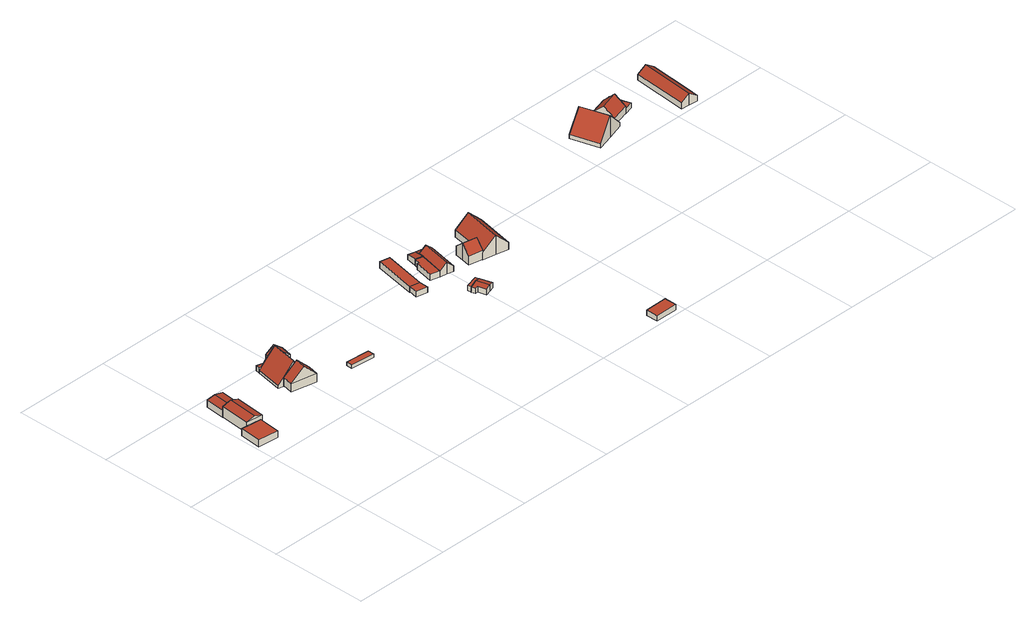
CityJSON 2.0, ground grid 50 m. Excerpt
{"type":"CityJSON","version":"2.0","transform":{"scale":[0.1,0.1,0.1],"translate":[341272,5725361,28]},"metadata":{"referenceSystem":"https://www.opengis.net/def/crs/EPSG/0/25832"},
"CityObjects":{
"building1":{"type":"Building","attributes":{"Geometrietyp2DReferenz":"3000","Gemeindeschluessel":"05170048","function":"51009_1610","roofType":"1000","measuredHeight":3.51},"geometry":[{"type":"Solid","lod":"2","boundaries":[[[[0,1,2,3]],[[4,5,1,0]],[[6,7,5,4]],[[8,9,7,6]],[[3,2,9,8]],[[6,4,0,3,8]],[[1,5,7,9,2]]]],"semantics":{"surfaces":[{"type":"WallSurface"},{"type":"RoofSurface"},{"type":"GroundSurface"}],"values":[[0,0,0,0,0,1,2]]}}]},
"building2":{"type":"Building","attributes":{"Geometrietyp2DReferenz":"3000","Gemeindeschluessel":"05170048","function":"31001_2720","roofType":"3100","measuredHeight":6.95},"address":[{"country":"Germany","locality":"Wesel","thoroughfareNumber":"130","thoroughfareName":"Krudenburger Weg"}],"geometry":[{"type":"Solid","lod":"2","boundaries":[[[[10,11,12,13]],[[14,15,11,10]],[[16,17,15,14]],[[13,12,17,16]],[[10,18,14]],[[16,19,13]],[[13,19,18,10]],[[14,18,19,16]],[[11,15,17,12]]]],"semantics":{"surfaces":[{"type":"WallSurface"},{"type":"RoofSurface"},{"type":"GroundSurface"}],"values":[[0,0,0,0,0,0,1,1,2]]}}]},
"building3":{"type":"Building","attributes":{"Geometrietyp2DReferenz":"3000","Gemeindeschluessel":"05170048","function":"31001_2720","roofType":"3100","measuredHeight":4.45},"address":[{"country":"Germany","locality":"Wesel","thoroughfareNumber":"130","thoroughfareName":"Krudenburger Weg"}],"geometry":[{"type":"Solid","lod":"2","boundaries":[[[[20,21,22,23]],[[24,25,21,20]],[[26,27,25,24]],[[23,22,27,26]],[[20,28,24]],[[26,29,23]],[[23,29,28,20]],[[24,28,29,26]],[[21,25,27,22]]]],"semantics":{"surfaces":[{"type":"WallSurface"},{"type":"RoofSurface"},{"type":"GroundSurface"}],"values":[[0,0,0,0,0,0,1,1,2]]}}]},
"building4":{"type":"Building","attributes":{"Geometrietyp2DReferenz":"3000","Gemeindeschluessel":"05170048","function":"31001_1210","roofType":"3100","measuredHeight":10.75},"address":[{"country":"Germany","locality":"Wesel","thoroughfareNumber":"130","thoroughfareName":"Krudenburger Weg"}],"geometry":[{"type":"Solid","lod":"2","boundaries":[[[[30,31,32,33]],[[34,35,31,30]],[[36,37,35,34]],[[33,32,37,36]],[[30,38,34]],[[36,39,33]],[[33,39,38,30]],[[34,38,39,36]],[[31,35,37,32]]]],"semantics":{"surfaces":[{"type":"WallSurface"},{"type":"RoofSurface"},{"type":"GroundSurface"}],"values":[[0,0,0,0,0,0,1,1,2]]}}]},
"building5":{"type":"Building","attributes":{"Geometrietyp2DReferenz":"3000","Gemeindeschluessel":"05170048","function":"31001_2720","roofType":"1000","measuredHeight":2.44},"address":[{"country":"Germany","locality":"Wesel","thoroughfareNumber":"130","thoroughfareName":"Krudenburger Weg"}],"geometry":[{"type":"Solid","lod":"2","boundaries":[[[[40,41,42,43]],[[44,45,41,40]],[[46,47,45,44]],[[43,42,47,46]],[[44,40,43,46]],[[41,45,47,42]]]],"semantics":{"surfaces":[{"type":"WallSurface"},{"type":"RoofSurface"},{"type":"GroundSurface"}],"values":[[0,0,0,0,1,2]]}}]},
"building6":{"type":"Building","attributes":{"name":"Goldschmidtshof","Geometrietyp2DReferenz":"3000","Gemeindeschluessel":"05170048","function":"31001_1210","roofType":"3100","measuredHeight":10.92},"address":[{"country":"Germany","locality":"Wesel","thoroughfareNumber":"130","thoroughfareName":"Krudenburger Weg"}],"geometry":[{"type":"Solid","lod":"2","boundaries":[[[[36,48,49,50]],[[51,52,48,36]],[[53,47,52,51]],[[54,45,47,53]],[[55,56,45,54]],[[57,58,56,55]],[[59,60,58,57]],[[61,62,60,59]],[[50,49,62,61]],[[55,54,53,51,36,50,57]],[[61,59,57,50]],[[48,52,47,45,56,58,60,62,49]]]],"semantics":{"surfaces":[{"type":"WallSurface"},{"type":"RoofSurface"},{"type":"GroundSurface"}],"values":[[0,0,0,0,0,0,0,0,0,1,1,2]]}}]},
"building7":{"type":"Building","attributes":{"Geometrietyp2DReferenz":"3000","Gemeindeschluessel":"05170048","function":"31001_2720","roofType":"3100","measuredHeight":6.32},"address":[{"country":"Germany","locality":"Wesel","thoroughfareNumber":"130","thoroughfareName":"Krudenburger Weg"}],"geometry":[{"type":"Solid","lod":"2","boundaries":[[[[63,60,64,65]],[[66,56,60,63]],[[67,68,56,66]],[[65,64,68,67]],[[63,69,66]],[[67,70,65]],[[65,70,69,63]],[[66,69,70,67]],[[60,56,68,64]]]],"semantics":{"surfaces":[{"type":"WallSurface"},{"type":"RoofSurface"},{"type":"GroundSurface"}],"values":[[0,0,0,0,0,0,1,1,2]]}}]},
"building8":{"type":"Building","attributes":{"Geometrietyp2DReferenz":"3000","Gemeindeschluessel":"05170048","function":"31001_2720","roofType":"1000","measuredHeight":1.95},"address":[{"country":"Germany","locality":"Wesel","thoroughfareNumber":"130","thoroughfareName":"Krudenburger Weg"}],"geometry":[{"type":"Solid","lod":"2","boundaries":[[[[71,72,73,74]],[[75,76,72,71]],[[77,78,76,75]],[[74,73,78,77]],[[75,71,74,77]],[[72,76,78,73]]]],"semantics":{"surfaces":[{"type":"WallSurface"},{"type":"RoofSurface"},{"type":"GroundSurface"}],"values":[[0,0,0,0,1,2]]}}]},
"building9":{"type":"Building","attributes":{"Geometrietyp2DReferenz":"3000","Gemeindeschluessel":"05170048","function":"31001_2720","roofType":"1000","measuredHeight":2.79},"address":[{"country":"Germany","locality":"Wesel","thoroughfareNumber":"134","thoroughfareName":"Krudenburger Weg"}],"geometry":[{"type":"Solid","lod":"2","boundaries":[[[[79,80,81,82]],[[83,84,80,79]],[[85,86,84,83]],[[82,81,86,85]],[[83,79,82,85]],[[80,84,86,81]]]],"semantics":{"surfaces":[{"type":"WallSurface"},{"type":"RoofSurface"},{"type":"GroundSurface"}],"values":[[0,0,0,0,1,2]]}}]},
"building10":{"type":"Building","attributes":{"Geometrietyp2DReferenz":"3000","Gemeindeschluessel":"05170048","function":"31001_2720","roofType":"1000","measuredHeight":3.26},"address":[{"country":"Germany","locality":"Wesel","thoroughfareNumber":"134","thoroughfareName":"Krudenburger Weg"}],"geometry":[{"type":"Solid","lod":"2","boundaries":[[[[87,88,89,90]],[[82,91,88,87]],[[85,92,91,82]],[[90,89,92,85]],[[82,87,90,85]],[[88,91,92,89]]]],"semantics":{"surfaces":[{"type":"WallSurface"},{"type":"RoofSurface"},{"type":"GroundSurface"}],"values":[[0,0,0,0,1,2]]}}]},
"building11":{"type":"Building","attributes":{"Geometrietyp2DReferenz":"3000","Gemeindeschluessel":"05170048","function":"31001_2720","roofType":"3100","measuredHeight":3.48},"address":[{"country":"Germany","locality":"Wesel","thoroughfareNumber":"134","thoroughfareName":"Krudenburger Weg"}],"geometry":[{"type":"Solid","lod":"2","boundaries":[[[[93,94,95,96]],[[97,98,94,93]],[[99,100,98,97]],[[101,102,100,99]],[[103,104,102,101]],[[105,106,104,103]],[[107,108,106,105]],[[109,110,108,107]],[[111,112,110,109]],[[96,95,112,111]],[[103,101,99,97,93,96,105]],[[111,109,107,105,96]],[[94,98,100,102,104,106,108,110,112,95]]]],"semantics":{"surfaces":[{"type":"WallSurface"},{"type":"RoofSurface"},{"type":"GroundSurface"}],"values":[[0,0,0,0,0,0,0,0,0,0,1,1,2]]}}]},
"building12":{"type":"Building","attributes":{"Geometrietyp2DReferenz":"3000","Gemeindeschluessel":"05170048","function":"31001_2720","roofType":"1000","measuredHeight":2.81},"address":[{"country":"Germany","locality":"Wesel","thoroughfareNumber":"134","thoroughfareName":"Krudenburger Weg"}],"geometry":[{"type":"Solid","lod":"2","boundaries":[[[[113,114,115,116]],[[117,118,114,113]],[[119,120,118,117]],[[116,115,120,119]],[[117,113,116,119]],[[114,118,120,115]]]],"semantics":{"surfaces":[{"type":"WallSurface"},{"type":"RoofSurface"},{"type":"GroundSurface"}],"values":[[0,0,0,0,1,2]]}}]},
"building13":{"type":"Building","attributes":{"Geometrietyp2DReferenz":"3000","Gemeindeschluessel":"05170048","function":"31001_2720","roofType":"1000","measuredHeight":3.12},"address":[{"country":"Germany","locality":"Wesel","thoroughfareNumber":"134","thoroughfareName":"Krudenburger Weg"}],"geometry":[{"type":"Solid","lod":"2","boundaries":[[[[121,122,123,124]],[[125,126,122,121]],[[127,128,126,125]],[[129,130,128,127]],[[131,132,130,129]],[[124,123,132,131]],[[129,127,125,121,124,131]],[[122,126,128,130,132,123]]]],"semantics":{"surfaces":[{"type":"WallSurface"},{"type":"RoofSurface"},{"type":"GroundSurface"}],"values":[[0,0,0,0,0,0,1,2]]}}]},
"building14":{"type":"Building","attributes":{"Geometrietyp2DReferenz":"3000","Gemeindeschluessel":"05170048","function":"31001_2720","roofType":"2100","measuredHeight":3.39},"address":[{"country":"Germany","locality":"Wesel","thoroughfareNumber":"134","thoroughfareName":"Krudenburger Weg"}],"geometry":[{"type":"Solid","lod":"2","boundaries":[[[[133,134,135,136]],[[137,138,134,133]],[[139,140,138,137]],[[141,142,140,139]],[[136,135,142,141]],[[139,137,133,136,141]],[[134,138,140,142,135]]]],"semantics":{"surfaces":[{"type":"WallSurface"},{"type":"RoofSurface"},{"type":"GroundSurface"}],"values":[[0,0,0,0,0,1,2]]}}]},
"building15":{"type":"Building","attributes":{"Geometrietyp2DReferenz":"3000","Gemeindeschluessel":"05170048","function":"31001_2720","roofType":"3100","measuredHeight":5.87},"address":[{"country":"Germany","locality":"Wesel","thoroughfareNumber":"134","thoroughfareName":"Krudenburger Weg"}],"geometry":[{"type":"Solid","lod":"2","boundaries":[[[[143,144,145,146]],[[147,122,144,143]],[[148,123,122,147]],[[149,150,123,148]],[[151,152,150,149]],[[153,154,152,151]],[[155,156,154,153]],[[146,145,156,155]],[[149,148,147,143,146,151]],[[155,153,151,146]],[[144,122,123,150,152,154,156,145]]]],"semantics":{"surfaces":[{"type":"WallSurface"},{"type":"RoofSurface"},{"type":"GroundSurface"}],"values":[[0,0,0,0,0,0,0,0,1,1,2]]}}]},
"building16":{"type":"Building","attributes":{"Geometrietyp2DReferenz":"3000","Gemeindeschluessel":"05170048","function":"31001_2720","roofType":"2100","measuredHeight":2.81},"address":[{"country":"Germany","locality":"Wesel","thoroughfareNumber":"134","thoroughfareName":"Krudenburger Weg"}],"geometry":[{"type":"Solid","lod":"2","boundaries":[[[[137,157,150,139]],[[158,159,157,137]],[[160,154,159,158]],[[139,150,154,160]],[[158,137,139,160]],[[157,159,154,150]]]],"semantics":{"surfaces":[{"type":"WallSurface"},{"type":"RoofSurface"},{"type":"GroundSurface"}],"values":[[0,0,0,0,1,2]]}}]},
"building17":{"type":"Building","attributes":{"Geometrietyp2DReferenz":"3000","Gemeindeschluessel":"05170048","function":"31001_2723","roofType":"1000","measuredHeight":2.78},"address":[{"country":"Germany","locality":"Wesel","thoroughfareNumber":"134","thoroughfareName":"Krudenburger Weg"}],"geometry":[{"type":"Solid","lod":"2","boundaries":[[[[161,162,163,164]],[[165,166,162,161]],[[167,168,166,165]],[[164,163,168,167]],[[165,161,164,167]],[[162,166,168,163]]]],"semantics":{"surfaces":[{"type":"WallSurface"},{"type":"RoofSurface"},{"type":"GroundSurface"}],"values":[[0,0,0,0,1,2]]}}]},
"building18":{"type":"Building","attributes":{"name":"Klamershof","Gemeindeschluessel":"05170048","Geometrietyp2DReferenz":"3000","function":"31001_1210"},"address":[{"country":"Germany","locality":"Wesel","thoroughfareNumber":"134","thoroughfareName":"Krudenburger Weg"}],"children":["building18-1","building18-2"]},
"building18-1":{"type":"BuildingPart","attributes":{"roofType":"3100","measuredHeight":10.09},"parents":["building18"],"geometry":[{"type":"MultiSurface","lod":"2","boundaries":[[[169,170,171,172]],[[173,174,170,169]],[[175,176,177,178]],[[179,180,176,175]],[[181,182,180,179]],[[183,184,182,181]],[[185,186,184,183]],[[172,171,186,185]],[[185,183,181,172]],[[179,175,178,173,169,172,181]],[[170,174,177,176,180,182,184,186,171]],[[187,178,177,188]],[[173,187,188,174]]],"semantics":{"surfaces":[{"type":"WallSurface"},{"type":"RoofSurface"},{"type":"GroundSurface"},{"type":"ClosureSurface"}],"values":[0,0,0,0,0,0,0,0,1,1,2,3,3]}}]},
"building18-2":{"type":"BuildingPart","attributes":{"roofType":"3100","measuredHeight":8.85},"parents":["building18"],"geometry":[{"type":"MultiSurface","lod":"2","boundaries":[[[189,190,191,192]],[[193,194,190,189]],[[195,177,194,193]],[[192,191,174,196]],[[192,196,197,189]],[[195,193,189,197]],[[190,194,177,188,174,191]],[[197,187,178,195]],[[178,187,188,177]],[[197,196,173,187]],[[188,187,173,174]]],"semantics":{"surfaces":[{"type":"WallSurface"},{"type":"RoofSurface"},{"type":"GroundSurface"},{"type":"ClosureSurface"}],"values":[0,0,0,0,1,1,2,0,3,0,3]}}]},
"building19":{"type":"Building","attributes":{"Geometrietyp2DReferenz":"3000","Gemeindeschluessel":"05170048","function":"31001_2720","roofType":"3100","measuredHeight":11.21},"address":[{"country":"Germany","locality":"Wesel","thoroughfareNumber":"138","thoroughfareName":"Krudenburger Weg"}],"geometry":[{"type":"Solid","lod":"2","boundaries":[[[[198,199,200,201]],[[202,203,199,198]],[[204,205,203,202]],[[206,207,205,204]],[[208,209,207,206]],[[210,211,209,208]],[[212,213,211,210]],[[201,200,213,212]],[[212,210,208,206,204,201]],[[202,198,201,204]],[[199,203,205,207,209,211,213,200]]]],"semantics":{"surfaces":[{"type":"WallSurface"},{"type":"RoofSurface"},{"type":"GroundSurface"}],"values":[[0,0,0,0,0,0,0,0,1,1,2]]}}]},
"building20":{"type":"Building","attributes":{"Geometrietyp2DReferenz":"3000","Gemeindeschluessel":"05170048","function":"31001_2720","roofType":"3100","measuredHeight":8.29},"address":[{"country":"Germany","locality":"Wesel","thoroughfareNumber":"138","thoroughfareName":"Krudenburger Weg"}],"geometry":[{"type":"Solid","lod":"2","boundaries":[[[[214,215,216,217]],[[218,219,215,214]],[[220,221,219,218]],[[217,216,221,220]],[[214,222,218]],[[220,223,217]],[[217,223,222,214]],[[218,222,223,220]],[[215,219,221,216]]]],"semantics":{"surfaces":[{"type":"WallSurface"},{"type":"RoofSurface"},{"type":"GroundSurface"}],"values":[[0,0,0,0,0,0,1,1,2]]}}]},
"building21":{"type":"Building","attributes":{"Gemeindeschluessel":"05170048","Geometrietyp2DReferenz":"3000","function":"31001_2720","roofType":"5000","measuredHeight":3.8},"address":[{"country":"Germany","locality":"Wesel","thoroughfareNumber":"138","thoroughfareName":"Krudenburger Weg"}],"geometry":[{"type":"Solid","lod":"2","boundaries":[[[[224,225,226,227]],[[228,229,225,224]],[[230,231,229,228]],[[227,226,231,230]],[[224,232,228]],[[230,233,227]],[[227,233,232,224]],[[228,232,233,230]],[[225,229,231,226]]]],"semantics":{"surfaces":[{"type":"WallSurface"},{"type":"RoofSurface"},{"type":"GroundSurface"}],"values":[[0,0,0,0,1,0,1,1,2]]}}]},
"building22":{"type":"Building","attributes":{"Geometrietyp2DReferenz":"3000","Gemeindeschluessel":"05170048","function":"31001_2720","roofType":"3100","measuredHeight":6.1},"address":[{"country":"Germany","locality":"Wesel","thoroughfareNumber":"138","thoroughfareName":"Krudenburger Weg"}],"geometry":[{"type":"Solid","lod":"2","boundaries":[[[[234,235,236,237]],[[238,239,235,234]],[[240,241,239,238]],[[242,243,241,240]],[[244,245,243,242]],[[246,247,245,244]],[[237,236,247,246]],[[237,246,244,242,234]],[[240,238,234,242]],[[235,239,241,243,245,247,236]]]],"semantics":{"surfaces":[{"type":"WallSurface"},{"type":"RoofSurface"},{"type":"GroundSurface"}],"values":[[0,0,0,0,0,0,0,1,1,2]]}}]}
},
"vertices":[
[111,576,54],[111,576,19],[122,686,19],[122,686,54],[6,586,54],[6,586,19],[17,697,54],[17,697,19],[45,694,54],[45,694,19],
[130,686,73],[130,686,18],[144,841,18],[144,841,73],[45,694,73],[45,694,18],[59,849,73],[59,849,18],[87,690,87],[102,845,87],
[144,841,53],[144,841,16],[154,942,16],[154,942,53],[59,849,53],[59,849,16],[69,950,53],[69,950,16],[102,845,61],[111,946,61],
[523,743,60],[523,743,17],[535,800,17],[535,800,60],[394,768,60],[394,768,17],[406,825,60],[406,825,17],[459,755,124],[471,812,124],
[440,983,38],[440,983,13],[409,989,13],[409,989,38],[437,963,38],[437,963,13],[405,969,38],[405,969,13],
[406,825,13],[457,815,13],[457,815,123],[378,830,26],[378,830,13],[405,969,26],[437,963,65],[480,954,117],[480,954,13],[484,954,123],[484,954,13],[563,938,26],[563,938,13],[535,800,26],[535,800,13],
[563,938,43],[575,997,13],[575,997,43],[480,954,43],[491,1013,43],[491,1013,13],[521,946,76],[533,1005,76],
[818,724,37],[818,724,18],[695,734,18],[695,734,37],[817,692,37],[817,692,18],[694,702,37],[694,702,18],
[1315,854,52],[1315,854,24],[1317,901,24],[1317,901,52],[1258,865,52],[1258,865,24],[1267,911,52],[1267,911,24],
[1360,1119,52],[1360,1119,19],[1309,1129,19],[1309,1129,52],[1317,901,19],[1267,911,19],
[1477,662,51],[1477,662,22],[1504,670,22],[1504,670,57],[1465,704,51],[1465,704,22],[1452,701,49],[1452,701,22],[1446,722,49],[1446,722,22],[1447,723,49],[1447,723,22],[1486,734,57],[1486,734,22],[1512,741,52],[1512,741,22],[1513,741,51],[1513,741,22],[1531,678,51],[1531,678,22],
[1512,741,51],[1512,741,23],[1507,759,23],[1507,759,51],[1447,723,51],[1447,723,23],[1442,741,51],[1442,741,23],
[1432,894,56],[1432,894,25],[1459,1019,25],[1459,1019,56],[1385,904,56],[1385,904,25],[1405,1000,56],[1405,1000,25],[1415,998,56],[1415,998,25],[1421,1027,56],[1421,1027,25],
[1432,1082,48],[1432,1082,24],[1421,1027,24],[1421,1027,58],[1470,1075,47],[1470,1075,24],[1465,1048,53],[1465,1048,24],[1459,1019,58],[1459,1019,24],
[1432,893,54],[1432,893,25],[1467,887,25],[1467,887,84],[1432,894,54],[1459,1019,54],[1465,1048,54],[1465,1048,25],[1499,1041,84],[1499,1041,25],[1533,1035,54],[1533,1035,25],[1501,880,54],[1501,880,25],
[1470,1075,25],[1539,1062,47],[1539,1062,25],[1533,1035,53],
[1956,11,48],[1956,11,20],[1955,73,20],[1955,73,48],[1841,9,48],[1841,9,20],[1840,71,48],[1840,71,20],
[1648,849,61],[1648,849,26],[1713,836,26],[1713,836,126],[1649,850,61],[1649,850,26],[1668,940,61],[1668,940,26],[1667,940,26],[1667,940,61],[1689,1050,61],[1689,1050,26],[1754,1037,126],[1754,1037,26],[1819,1024,61],[1819,1024,26],[1778,823,61],[1778,823,26],[1658,895,61],[1658,895,26],
[1587,909,114],[1587,909,26],[1578,864,26],[1578,864,72],[1596,954,72],[1596,954,26],[1667,940,72],[1649,850,72],[1658,895,114],
[2602,1073,32],[2602,1073,11],[2687,1098,11],[2687,1098,123],[2559,1217,32],[2559,1217,11],[2644,1242,123],[2644,1242,11],[2728,1268,32],[2728,1268,11],[2734,1247,32],[2734,1247,11],[2764,1147,32],[2764,1147,11],[2771,1123,32],[2771,1123,11],
[2764,1147,45],[2764,1147,9],[2861,1175,9],[2861,1175,45],[2734,1247,45],[2734,1247,9],[2830,1276,45],[2830,1276,9],[2749,1197,91],[2846,1226,91],
[2879,1290,32],[2879,1290,5],[2830,1276,5],[2830,1276,32],[2909,1190,32],[2909,1190,5],[2861,1175,32],[2861,1175,5],[2873,1234,43],[2846,1226,43],
[3085,1018,76],[3085,1018,15],[3129,1014,15],[3129,1014,45],[3042,1022,45],[3042,1022,15],[3066,1302,45],[3066,1302,15],[3110,1298,76],[3110,1298,15],[3154,1294,45],[3154,1294,15],[3134,1069,45],[3134,1069,15]
]}
